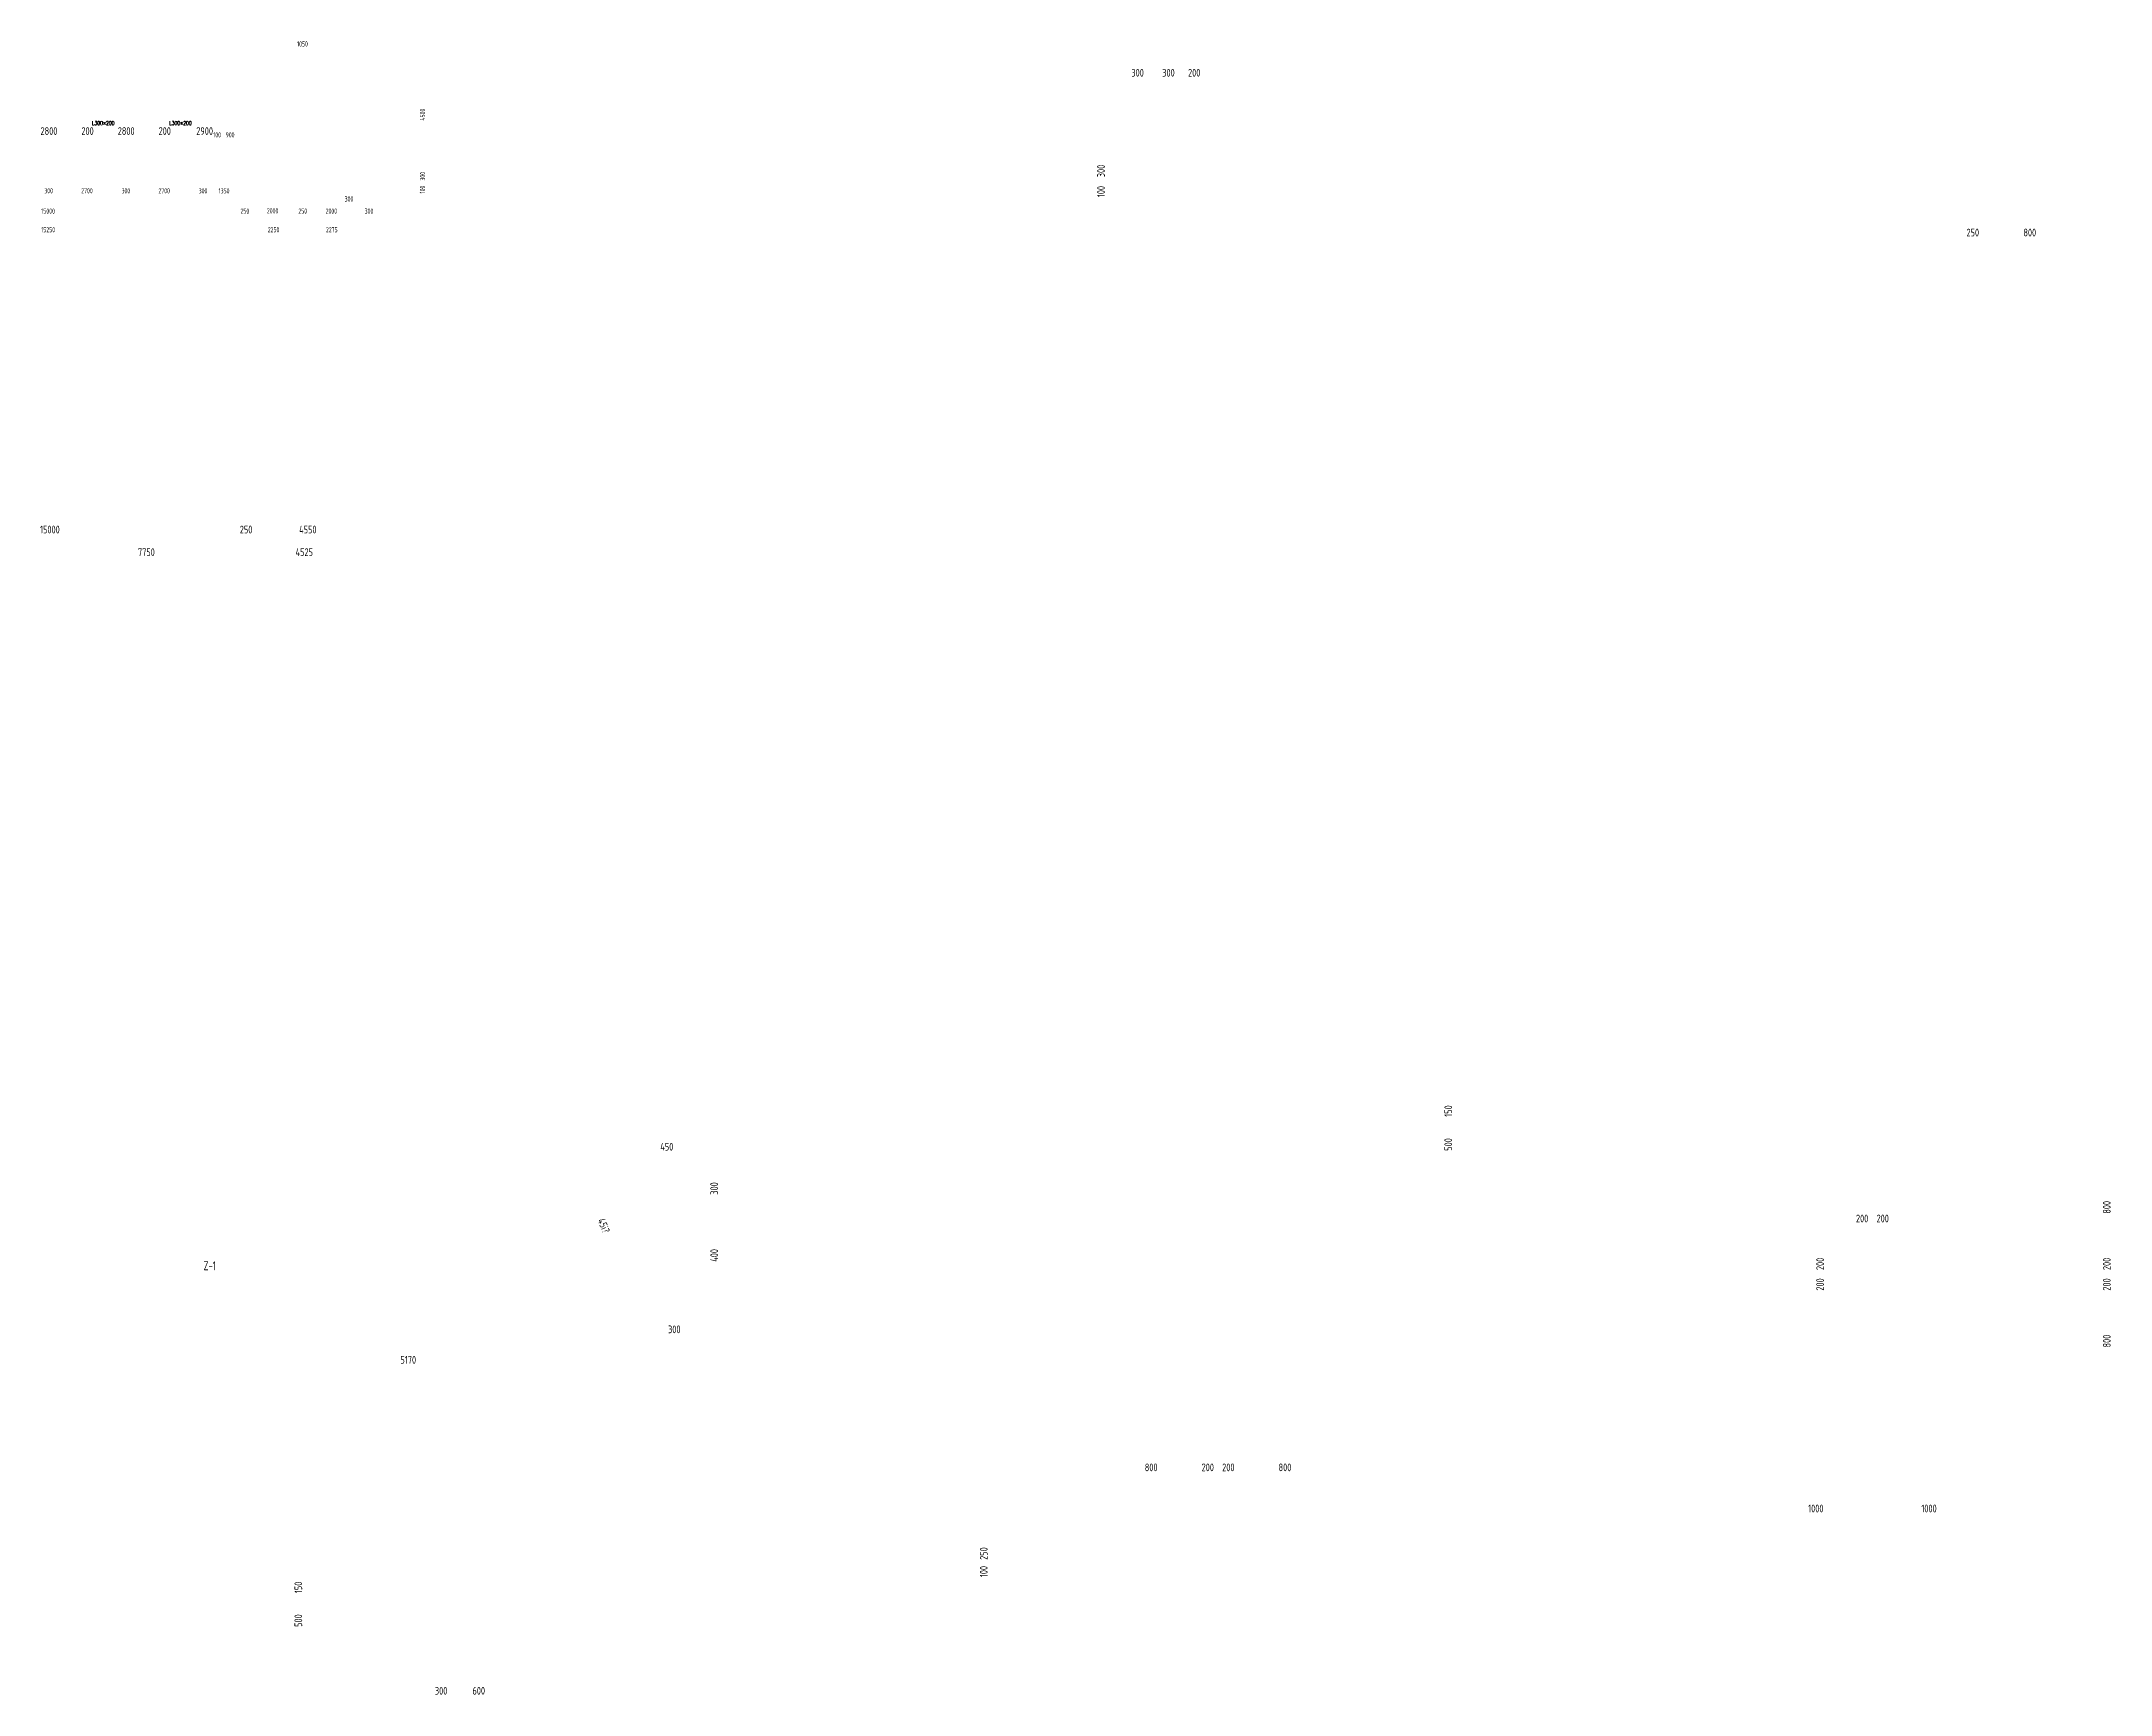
# Model space of a CAD drawing. Extents: x 838828 to 1489448, y 610351 to 848160.
# Drawn here: x 1164151 to 1244574, y 685496 to 749757 of the extents above; entities that cross this region are included whole.
import ezdxf

# ---------------------------------------------------------------- set-up
doc = ezdxf.new("R2010")
doc.units = 0
doc.header["$LTSCALE"] = 1000
doc.header["$MEASUREMENT"] = 0
doc.layers.get('0').update_dxf_attribs({"linetype": 'CONTINUOUS', "lineweight": 13})
doc.layers.add('HATCH', color=8, linetype='CONTINUOUS', lineweight=13)
doc.layers.add('标注', color=8, linetype='CONTINUOUS', lineweight=13)
for name, color, linetype in [('我的图填充', 8, 'CONTINUOUS'), ('我的文字', 8, 'CONTINUOUS'), ('我的标注', 8, 'CONTINUOUS')]:
    doc.layers.add(name, color=color, linetype=linetype)
doc.styles.add('BZ', font='simplex.shx', dxfattribs={"width": 0.8, "bigfont": 'hztxt.shx'})
doc.styles.add('TSSD_DIMENSION', font='tssdeng.shx', dxfattribs={"width": 0.7, "bigfont": 'tssdchn.shx'})

msp = doc.modelspace()

# ---------------------------------------------------------------- texts
at = {"color": 7, "linetype": 'ByBlock', "ltscale": 0.001, "char_height": 300, "attachment_point": 5, "style": 'TSSD_DIMENSION'}
for s, insert in [('\\A1;800', (1207284, 694329)), ('\\A1;200', (1209484, 694329)), ('\\A1;200', (1210284, 694329)), ('\\A1;800', (1212484, 694329))]:
    msp.add_mtext(s, dxfattribs=dict(at, insert=insert))
at = {"layer": 'HATCH', "style": 'TSSD_DIMENSION', "width": 0.7}
for s, p in [('1050', (1174088, 749557)), ('100', (1170830, 746025)), ('900', (1171316, 746025)), ('300', (1164266, 743850)), ('2700', (1165700, 743850)), ('300', (1167266, 743850)), ('2700', (1168700, 743850)), ('300', (1170266, 743850)), ('1350', (1171038, 743850)), ('15000', (1164146, 743061)), ('250', (1171891, 743061)), ('2000', (1172916, 743070)), ('250', (1174141, 743061)), ('2000', (1175200, 743061)), ('300', (1175939, 743531)), ('300', (1176716, 743061)), ('15250', (1164146, 742337)), ('2250', (1172950, 742337)), ('2275', (1175212, 742337))]:
    msp.add_text(s, height=200, dxfattribs=at).set_placement(p)
for s, p in [('4500', (1179066, 746679)), ('100', (1179059, 743846)), ('300', (1179066, 744345))]:
    msp.add_text(s, height=200, rotation=90, dxfattribs=at).set_placement(p)
at = {"layer": 'HATCH', "color": 7, "style": 'TSSD_DIMENSION', "width": 0.7}
msp.add_text('Z-1', height=350, dxfattribs=at).set_placement((1170458, 701992))
at = {"layer": '我的图填充', "color": 7, "ltscale": 0.001, "char_height": 300, "attachment_point": 5, "style": 'TSSD_DIMENSION'}
for s, insert, rotation in [('\\A1;150', (1218830, 708180), 90), ('\\A1;500', (1218830, 706880), 90), ('\\A1;45¡?', (1186010, 703722), 292.50113), ('\\A1;250', (1200777, 690980), 90), ('\\A1;100', (1200777, 690280), 90)]:
    msp.add_mtext(s, dxfattribs=dict(at, insert=insert, rotation=rotation))
at = {"layer": '我的图填充', "color": 7, "ltscale": 0.001, "insert": (1178410, 698509), "char_height": 300, "attachment_point": 5, "style": 'TSSD_DIMENSION'}
msp.add_mtext('\\A1;5170', dxfattribs=at)
at = {"layer": '我的文字', "color": 7, "linetype": 'Continuous', "ltscale": 0.001, "char_height": 300, "attachment_point": 5, "rotation": 90, "style": 'TSSD_DIMENSION'}
for s, insert in [('\\A1;800', (1244424, 704438)), ('\\A1;200', (1233282, 702238)), ('\\A1;200', (1244424, 702238)), ('\\A1;200', (1233282, 701438)), ('\\A1;200', (1244424, 701438)), ('\\A1;800', (1244424, 699238))]:
    msp.add_mtext(s, dxfattribs=dict(at, insert=insert))
at = {"layer": '我的文字', "color": 7, "linetype": 'Continuous', "ltscale": 0.001, "char_height": 300, "attachment_point": 5, "style": 'TSSD_DIMENSION'}
for s, insert in [('\\A1;200', (1234916, 704003)), ('\\A1;200', (1235716, 704003)), ('\\A1;1000', (1233116, 692731)), ('\\A1;1000', (1237516, 692731))]:
    msp.add_mtext(s, dxfattribs=dict(at, insert=insert))
at = {"layer": '我的标注', "style": 'BZ', "width": 0.7}
for p in [(1166119, 746506), (1169119, 746506)]:
    msp.add_text('L300×200', height=150, dxfattribs=at).set_placement(p)
at = {"layer": '我的标注', "color": 7, "ltscale": 0.001, "char_height": 300, "attachment_point": 5, "style": 'TSSD_DIMENSION'}
for s, insert in [('\\A1;2800', (1164446, 746272)), ('\\A1;200', (1165946, 746272)), ('\\A1;2800', (1167446, 746272)), ('\\A1;200', (1168946, 746272)), ('\\A1;2900', (1170496, 746272))]:
    msp.add_mtext(s, dxfattribs=dict(at, insert=insert))
at = {"layer": '我的标注', "color": 7, "linetype": 'Continuous', "ltscale": 0.001, "char_height": 300, "attachment_point": 5, "style": 'TSSD_DIMENSION'}
for s, insert in [('\\A1;15000', (1164482, 730782)), ('\\A1;250', (1172107, 730782)), ('\\A1;4550', (1174507, 730782)), ('\\A1;7750', (1168232, 729903)), ('\\A1;4525', (1174369, 729903))]:
    msp.add_mtext(s, dxfattribs=dict(at, insert=insert))
at = {"layer": '标注', "color": 7, "ltscale": 0.001, "char_height": 300, "attachment_point": 5, "style": 'TSSD_DIMENSION'}
for s, insert in [('\\A1;300', (1206757, 748537)), ('\\A1;300', (1207957, 748537)), ('\\A1;200', (1208957, 748537)), ('\\A1;250', (1239217, 742326)), ('\\A1;800', (1241432, 742326)), ('\\A1;450', (1188459, 706793)), ('\\A1;300', (1188750, 699694)), ('\\A1;300', (1179687, 685646)), ('\\A1;600', (1181150, 685646))]:
    msp.add_mtext(s, dxfattribs=dict(at, insert=insert))
at = {"layer": '标注', "color": 7, "ltscale": 0.001, "char_height": 300, "attachment_point": 5, "rotation": 90, "style": 'TSSD_DIMENSION'}
for s, insert in [('\\A1;300', (1205334, 744720)), ('\\A1;100', (1205334, 743920)), ('\\A1;300', (1190301, 705170)), ('\\A1;400', (1190301, 702569)), ('\\A1;150', (1174137, 689664)), ('\\A1;500', (1174137, 688373))]:
    msp.add_mtext(s, dxfattribs=dict(at, insert=insert))

doc.saveas('drawing.dxf')
